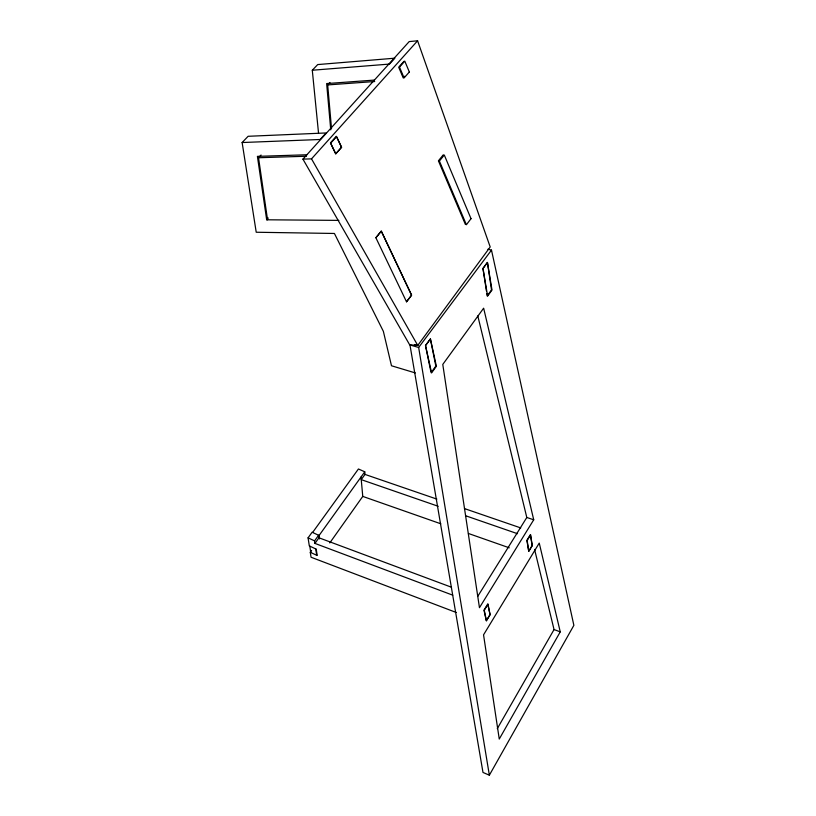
<?xml version="1.0" encoding="UTF-8"?>
<svg xmlns="http://www.w3.org/2000/svg" width="816" height="816" viewBox="0 0 816 816"><rect width="100%" height="100%" fill="white"/><g stroke="black" fill="none" stroke-linecap="round" stroke-linejoin="round"><path stroke-width="1.22" d="M489.355 775.2L418.659 347.453L409.969 344.974L482.99 772.446L489.355 775.2L573.872 625.342L491.487 250.094L487.876 249.227M560.255 631.859L499.259 739.051L483.551 634.838L539.243 543.079L560.255 631.859L554.044 629.554L534.562 549.382M497.281 728.657L554.044 629.554M533.725 519.792L479.461 607.696L442.782 364.415L483.643 308.183L533.725 519.792L526.799 517.477L477.799 315.904M477.727 596.394L526.799 517.477M329.797 542.915L362.763 496.403L361.009 477.044M312.61 532.46L358.428 468.986L364.762 471.801L364.987 474.412L361.243 479.645L438.182 506.267M456.256 612.49L311.049 557.236L310.284 552.269L311.61 550.423M314.935 543.405L314.568 540.875L318.597 535.265L318.954 537.795L314.935 543.405L452.717 595.16M319.576 538.948L319.087 535.48L364.762 471.801M431.083 372.708L435.846 366.098L430.379 338.926L425.503 345.566L430.828 371.474M310.284 552.269L317.169 555.512L316.241 549.158L309.315 545.914L308.071 537.846L312.12 532.246L319.087 535.48M417.751 345.413L490.202 246.973L417.588 40.8L409.193 41.585L302.93 159.13L409.673 344.821L417.751 345.413L311.518 158.865L302.93 159.13M418.659 347.453L491.487 250.094M406.521 301.818L411.59 295.178L381.296 231.132L375.88 237.752L406.521 301.818L411.59 295.178L381.276 231.112L375.89 237.731M443.272 154.816L438.406 160.813L465.436 224.533M404.736 76.255L403.237 77.948L398.687 67.218L403.971 61.312M306.877 154.765L257.407 156.366L266.679 219.79L268.27 218.005M311.518 158.865L417.588 40.8M331.531 128.642L327.675 84.925L329.97 82.487M267.546 219.79L258.529 157.743L261.049 155.04M242.128 142.535L248.115 136.292L326.053 132.957L320.127 139.495L242.128 142.535L256.224 232.244L334.417 233.468L383.367 331.347L391.486 365.762L415.334 372.932M312.293 70.237L317.71 64.576L394.842 58.191L389.507 64.076L312.293 70.237L318.515 132.926M374.35 80.09L326.645 83.579L330.755 129.887M327.675 84.925L374.697 81.518M258.529 157.743L306.439 156.233M266.679 219.79L338.875 220.391M414.589 344.75L418.057 345.005M364.987 474.412L436.876 499.106M464.437 508.572L520.741 527.921M465.824 515.824L517.517 533.705M362.763 496.403L440.813 523.79M468.425 533.48L509.255 547.811M318.954 537.795L451.513 587.245M308.071 537.846L314.568 540.875M486.418 290.945L483.001 268.474L487.438 262.415L492.007 290.047L487.621 296.065L482.95 268.454L487.438 262.415L491.518 289.904L487.183 295.933L486.805 293.444M309.794 546.139L310.763 552.493M315.751 548.944L316.679 555.288M490.059 614.652L486.377 620.772L484.265 610.286L487.988 604.136L490.059 614.652L486.346 620.741L483.98 610.154L487.744 604.024L490.069 614.642M532.216 545.608L528.788 551.31L526.85 540.355L530.359 534.653L532.185 545.567L528.717 551.249L527.167 540.508L530.635 534.786L532.216 545.608M436.387 366.292L431.582 372.881L425.503 345.566L430.43 338.946L436.387 366.292M471.016 218.698L466.395 224.747L439.396 161.027L444.292 155.02L471.016 218.698M341.588 147.247L335.774 153.816L330.694 143.188L336.559 136.629L341.588 147.247L335.692 153.857L330.429 142.861L336.325 136.292L341.527 147.288M409.346 72.002L404.093 77.928L399.483 67.055L404.797 61.139L409.346 72.002"/></g></svg>
